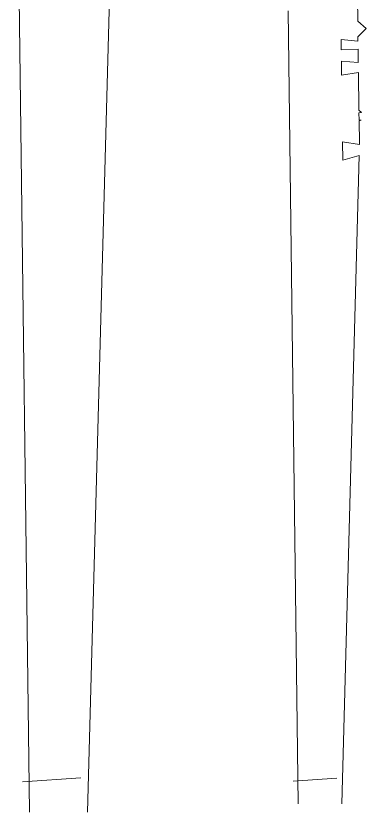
# Model space of a CAD drawing. Header units: millimetres. Extents: x -37049 to 129367, y 25385 to 90033.
# Drawn here: x 13925 to 14608, y 57157 to 58710 of the extents above; entities that cross this region are included whole.
import ezdxf

# ---------------------------------------------------------------- set-up
doc = ezdxf.new("R2010")
doc.units = ezdxf.units.MM
doc.header["$MEASUREMENT"] = 0
doc.layers.add('NCAY', color=3, linetype='Continuous', lineweight=13)
doc.layers.add('NTBI', color=150, linetype='Continuous', lineweight=20)

# ---------------------------------------------------------------- blocks, each defined once
blk = doc.blocks.new('A$C1FB07DA2')
at = {"layer": 'NCAY', "ltscale": 0.25}
for p, q in [((745.7, 2062.8), (772, 0)), ((885.2, 0), (930.6, 1686.2)), ((1412.1, 1542.9), (1410.2, 1679.6)), ((1276.4, 1563.1), (1296.2, 16)), ((1428.4, 1528.5), (1412.1, 1542.9)), ((1412.5, 1512.5), (1428.4, 1528.5)), ((1379.8, 1507), (1380.1, 1486.6)), ((1412.6, 1504.1), (1379.8, 1507)), ((1412.6, 1504.1), (1412.5, 1512.5)), ((1380.1, 1486.6), (1412.9, 1488.5)), ((1413.2, 1462.4), (1412.9, 1488.5)), ((1380.4, 1464.8), (1380.8, 1437.8)), ((1413.2, 1462.4), (1380.4, 1464.8)), ((1380.8, 1437.8), (1413.5, 1442.8)), ((1414.5, 1368.9), (1413.5, 1442.8)), ((1419.4, 1364.8), (1414.5, 1368.9)), ((1414.6, 1364.2), (1419.4, 1364.8)), ((1414.8, 1350), (1414.6, 1364.2)), ((1418.6, 1349.8), (1414.8, 1350)), ((1414.8, 1348.1), (1418.6, 1349.8)), ((1415.4, 1306.4), (1414.8, 1348.1)), ((1382.6, 1307.7), (1383.1, 1271.7)), ((1415.3, 1302.5), (1382.6, 1307.7)), ((1415.3, 1302.5), (1415.4, 1306.4)), ((1381.1, 16), (1415.2, 1280.7)), ((1383.1, 1271.7), (1415.2, 1280.7)), ((872.5, 67.1), (758.6, 58.8)), ((758.6, 58.8), (872.5, 67.1)), ((1371.6, 66.4), (1286.1, 60.2)), ((1286.1, 60.2), (1371.6, 66.4))]:
    blk.add_line(p, q, dxfattribs=at)

msp = doc.modelspace()

# ---------------------------------------------------------------- block references
at = {"layer": 'NTBI', "rotation": 359.9999999999985}
msp.add_blockref('A$C1FB07DA2', (13179.6, 57157.1), dxfattribs=at)

doc.saveas('drawing.dxf')
